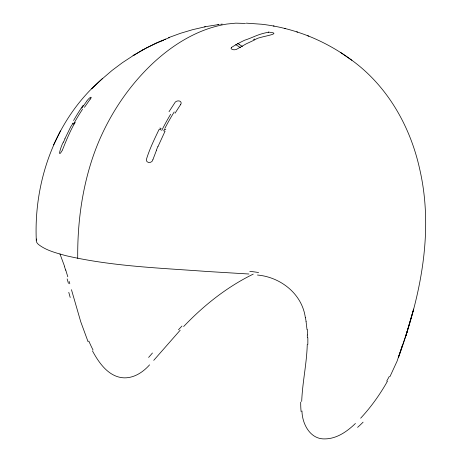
<?xml version="1.0" encoding="UTF-8"?>
<svg xmlns="http://www.w3.org/2000/svg" width="462" height="462" viewBox="0 0 462 462"><rect width="100%" height="100%" fill="white"/><g stroke="black" fill="none" stroke-linecap="round" stroke-linejoin="round"><path stroke-width="0.69" d="M36.29 240.182C33.68 180.694 55.521 119.277 101.166 79.787L112.099 70.403L122.384 62.699L134.182 54.972M301.698 401.49C302.419 382.397 306.756 363.623 307.253 344.508M401.726 347.233L402.067 345.969M401.559 347.863L397.054 361.232L390.02 376.501M407.328 331.144L398.435 357.426C420.276 297.528 434.361 231.82 419.577 168.59C410.21 126.218 387.364 86.065 351.9 60.285L350.722 59.459C337.803 49.96 323.677 42.157 308.812 36.157L307.756 35.776M152.899 159.685L156.491 150.219M152.858 159.806C152.264 163.294 146.194 163.669 146.327 159.685C149.469 149.238 154.36 139.305 159.049 129.47L160.366 129.851L161.099 128.407L159.765 128.078M62.503 149.861C66.153 140.627 71.061 128.869 75.242 122.407M62.376 150.19C56.364 160.562 61.758 143.948 63.433 142.082M157.998 146.552L165.044 131.202L163.721 130.821L164.495 129.296L165.823 129.655M64.894 138.733L70.709 126.819L73.169 123.1L72.644 123.296M60.441 130.902L53.575 144.889M387.462 381.225C379.966 394.508 371.055 407.028 360.655 418.202M175.052 113.196L180.729 104.406M169.023 111.694L174.844 102.749A4.556 3.407 -15.6 0 1 175.52 101.883A3.5 2.57 -17.4 0 1 179.891 101.201A3.5 2.57 -17.4 0 1 180.717 104.4M81.78 108.27L86.833 101.051M84.471 107.317L90.159 99.238M36.746 239.01C35.337 240.933 37.076 243.382 38.652 244.6C46.477 250.612 56.364 253.003 65.696 255.625C111.879 266.378 159.552 267.954 206.658 271.454L248.885 274.012M86.977 100.849L87.428 100.237A3.222 0.739 -46.5 0 1 90.338 97.459A3.222 0.739 -46.5 0 1 90.916 98.227M153.736 360.343L180.186 330.209M183.651 326.536C203.736 305.405 226.952 286.942 253.234 274.128M149.584 364.841C143.156 372.118 134.124 378.118 124.064 377.847C108.813 377.188 99.012 363.051 92.44 350.854M102.269 78.725L91.672 88.877M355.434 423.469C347.245 431.398 336.896 438.75 325.017 438.9C310.25 439.558 302.165 423.925 301.963 410.984M231.578 47.39L231 48.383L231.953 49.342L233.951 49.815L236.117 49.578L246.073 43.925L254.649 39.911L253.557 39.478L254.602 39.051L255.694 39.484C256.554 36.914 285.118 33.714 269 32.167M142.469 50.069L145.282 48.637M142.741 49.913L133.05 55.648L146.512 47.857L157.808 42.568M146.079 48.204L155.786 43.197L165.361 39.166L164.68 39.513M161.954 40.893L162.832 40.483M163.178 40.419L163.571 40.211L162.97 40.431M165.881 39.039L167.908 38.248M158.478 42.29L160.435 41.511M161.076 41.268L161.706 41.026M164.749 39.489L165.627 39.166M168.232 37.769L180.498 33.299L192.648 29.672L206.139 26.559L219.219 24.469M168.618 37.999L169.323 37.763M204.527 26.912L205.284 26.738M268.561 32.242C257.917 34.067 253.147 37.52 244.733 40.182C240.269 42.29 235.926 44.652 231.739 47.274A9.754 4.655 2.8 0 0 231.583 47.39M217.966 24.659L218.566 24.561M220.645 24.278L222.228 24.093M246.304 23.152L261.925 24.261C277.997 26.155 293.757 30.232 308.812 36.157M245.513 23.441L235.753 23.152L226.934 24.041A248.348 153.91 -79.6 0 0 152.46 63.681C130.065 84.829 112.289 110.718 99.919 138.9A169.698 110.892 -81.7 0 0 92.319 158.72C81.705 190.754 77.373 224.653 77.731 258.333M257.467 275.034C280.446 277.073 301.975 293.711 305.295 317.382M284.488 28.355L285.539 28.575M273.302 25.924L274.11 26.097M296.76 31.809L297.615 32.126M235.684 44.606L240.506 47.678M239.397 44.554L238.213 43.855A1.507 0.699 -2.6 0 0 238.046 43.769M239.489 44.606L242.429 46.495M351.9 60.285L340.783 52.576M88.103 341.805L80.735 321.743L71.46 289.68M59.956 253.927L64.645 266.574M65.719 269.935L67.799 276.784M69.144 281.439L69.808 283.784M306.052 321.419L307.005 329.55M307.288 335.002L307.346 337.722M161.712 130.492A196.333 116.563 -81 0 1 170.634 114.258M164.842 128.436A194.288 118.948 -82 0 1 174.243 111.914M156.393 150.133A172.545 100.728 -80.6 0 1 157.906 146.46M268.283 32.126A9.153 2.83 13.1 0 1 268.705 32.028M389.304 376.374A239.328 169.958 -16.4 0 1 386.711 381.075M363.109 422.158A168.035 129.458 83.1 0 1 357.605 427.356M301.114 411.607A114.611 62.474 -55.3 0 1 300.704 402.102M307.825 337.722A209.39 180.492 5.6 0 1 307.819 344.531M307.265 329.527A159.032 137.197 -8.9 0 1 307.582 334.979M305.33 317.371A109.846 93.936 -22.5 0 1 306.092 321.413M249.775 271.367A104.764 78.269 -14.4 0 1 258.587 272.551M73.579 120.536A182.582 124.163 -81.4 0 1 83.108 105.359M90.668 98.389A4.187 0.86 -47.3 0 1 90.136 99.134M73.464 124.261A179.447 118.884 -80.4 0 1 82.496 109.292M63.508 142.14A160.776 113.658 -82.9 0 1 64.969 138.791M178.494 329.752A280.653 158.125 -29.1 0 1 181.976 326.045M152.443 353.003A148.545 66.395 -66.9 0 1 148.608 357.421M93.064 350.034A93.122 54.094 79.6 0 1 88.843 341.089M68.786 292.354A205.399 19.681 75.9 0 1 70.201 297.476M67.146 278.909A145.871 27.749 77.5 0 1 68.428 283.397M64.559 266.828A95.651 25.566 79.2 0 1 65.633 270.166M237.526 43.659A1.438 0.658 -2.1 0 1 237.757 43.694M413.64 309.17L405.844 335.897L413.64 309.17"/></g></svg>
